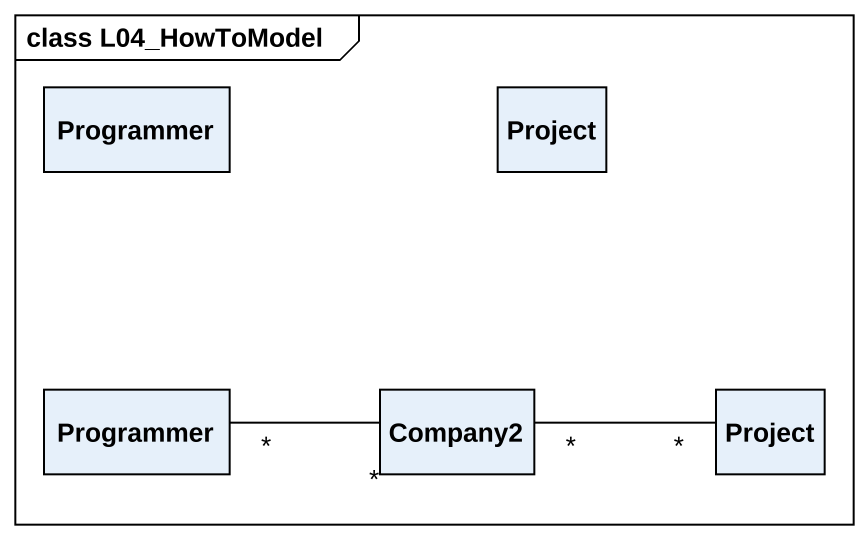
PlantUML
@startuml
mainframe class L04_HowToModel
hide circle
hide empty members
class Programmer
class Project
class "Programmer" as Programmer_2
class Company2
class "Project" as Project_2
Programmer_2 "*" -right- "*" Company2
Company2 "*" -right- "*" Project_2
@enduml
